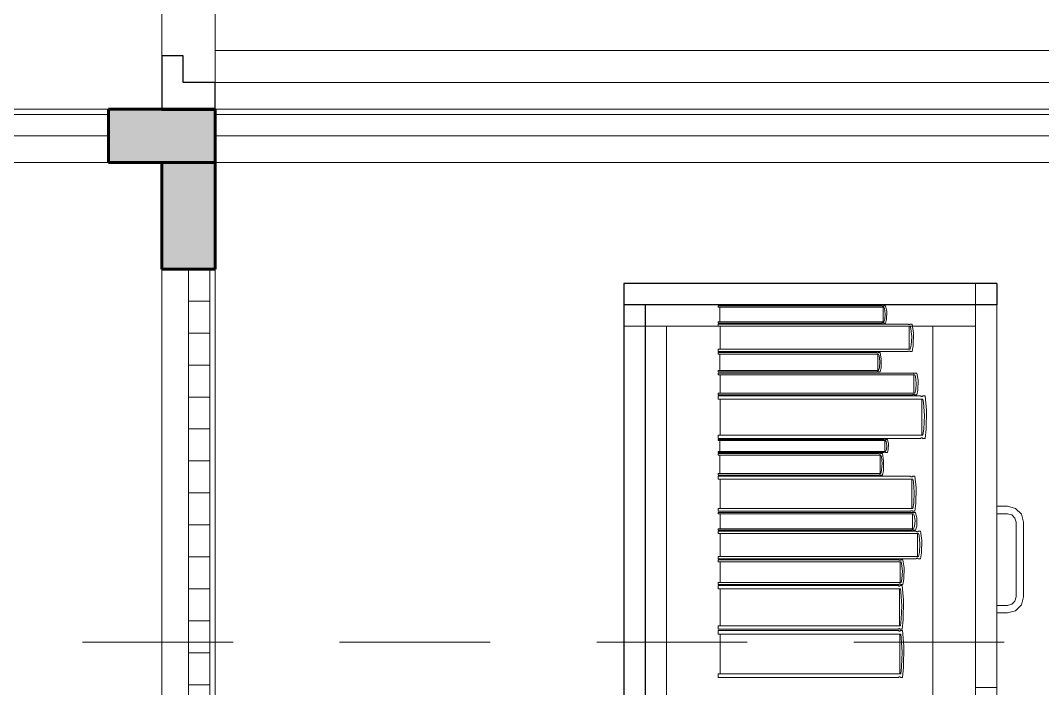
# Model space of a CAD drawing. Header units: inches. Extents: x -38 to 5698, y -33 to 92.
# Drawn here: x 112.387 to 113.346, y 16.857 to 17.483 of the extents above; entities that cross this region are included whole.
import ezdxf

# ---------------------------------------------------------------- set-up
doc = ezdxf.new("R2010")
doc.units = ezdxf.units.IN
doc.header["$MEASUREMENT"] = 0
doc.set_wipeout_variables(frame=1)
doc.linetypes.add('Hidden Line', pattern=[0.195611, 0.141111, -0.0545])
doc.linetypes.add('Wipeout_Contour', pattern=[1, 0, -1])
for name, color, linetype in [('02 _ ARQ _ ALB _ Muros Interiores', 7, 'Continuous'), ('02 _ ARQ _ ZON _ Espacio.3D', 7, 'Continuous'), ('08 _ STR _ EXT _ 09 Vigas', 7, 'Continuous'), ('Acabado - Muros', 7, 'Continuous'), ('Interior - Mobiliario', 7, 'Continuous')]:
    doc.layers.add(name, color=color, linetype=linetype)

msp = doc.modelspace()

# ---------------------------------------------------------------- linework, layer by layer
at = {"layer": '02 _ ARQ _ ALB _ Muros Interiores', "color": 165, "linetype": 'Continuous', "lineweight": 25}
for p, q in [((112.54002, 17.45), (112.52002, 17.45)), ((112.52002, 17.45), (112.52002, 17.4)), ((112.54002, 17.425), (112.54002, 17.45)), ((112.57002, 17.425), (112.54002, 17.425))]:
    msp.add_line(p, q, dxfattribs=at)
at = {"layer": '02 _ ARQ _ ALB _ Muros Interiores', "color": 165, "linetype": 'Continuous', "lineweight": 15}
for p, q in [((112.57002, 17.425), (112.57002, 17.455)), ((112.57002, 17.455), (113.72002, 17.455)), ((113.72002, 17.425), (112.57002, 17.425))]:
    msp.add_line(p, q, dxfattribs=at)
at = {"layer": '02 _ ARQ _ ALB _ Muros Interiores', "color": 7, "linetype": 'Continuous', "lineweight": 15}
msp.add_arc((112.57002, 17.425), 1.15, 0, 90, dxfattribs=at)
at = {"layer": '02 _ ARQ _ ZON _ Espacio.3D', "color": 254, "linetype": 'Continuous', "lineweight": 0, "flags": 128}
for points in [[(100.82011, 17.4), (112.51999, 17.4), (112.52001, 29.69991), (100.81999, 29.7), (100.81999, 27.96534), (102.07, 27.96534), (102.07, 27.79017), (100.81999, 27.79017)], [(104.82008, 17.35), (104.82007, 6.45001), (117.64873, 6.44992), (117.64874, 7.7), (117.79306, 7.7), (117.79305, 6.44999), (122.12319, 6.44999), (122.12319, 7.7), (122.57, 7.7), (122.57, 16.9), (122.57, 17.4), (116.66999, 17.4), (116.66999, 16.89999), (116.06999, 16.89998), (116.07, 16.29989), (115.57, 16.29989), (115.57, 17.4), (112.57002, 17.4), (112.57002, 16.09991), (108.57, 16.09984), (108.56999, 17.35)]]:
    msp.add_lwpolyline(points, close=True, dxfattribs=at)
msp.add_lwpolyline([(143.92002, 29.7), (115.56999, 29.7), (112.56999, 29.7), (112.57002, 17.4), (137.06999, 17.4)], dxfattribs=at)
at = {"layer": '02 _ ARQ _ ZON _ Espacio.3D', "color": 9, "linetype": 'Continuous', "lineweight": 5, "flags": 128}
msp.add_lwpolyline([(109.47, 16.9001), (109.07, 16.9), (109.06989, 16.14989), (112.52002, 16.14989), (112.52002, 17.35), (109.47, 17.35)], close=True, dxfattribs=at)
at = {"layer": 'Acabado - Muros', "color": 7, "linetype": 'Continuous', "lineweight": 60}
msp.add_line((112.57002, 17.35), (112.52002, 17.35), dxfattribs=at)
at = {"layer": 'Interior - Mobiliario', "color": 175, "linetype": 'Continuous', "lineweight": 13}
for p, q in [((112.97314, 17.21651), (112.97314, 15.75651)), ((113.28314, 17.21651), (112.97314, 17.21651)), ((113.19971, 17.20292), (113.1999, 17.21013)), ((113.28314, 15.75651), (113.28314, 17.21651)), ((113.19728, 17.20068), (113.04179, 17.20068)), ((113.04179, 17.20068), (113.04179, 17.19939)), ((113.198, 17.20309), (113.19728, 17.20068)), ((113.1984, 17.20805), (113.198, 17.20309)), ((113.19885, 17.19939), (113.19971, 17.20292)), ((112.99314, 15.77651), (112.99314, 17.19651)), ((113.24314, 17.19651), (112.99314, 17.19651)), ((113.04179, 17.19939), (113.1954, 17.19939)), ((113.21979, 17.19839), (113.04179, 17.19839)), ((113.04179, 17.19839), (113.04179, 17.19634)), ((113.04179, 17.19634), (113.22196, 17.19634)), ((113.04361, 17.19634), (113.04361, 17.17479)), ((113.1954, 17.19939), (113.19553, 17.19948)), ((113.19553, 17.19948), (113.19573, 17.19957)), ((113.19573, 17.19957), (113.19595, 17.19963)), ((113.19595, 17.19963), (113.19618, 17.19966)), ((113.19618, 17.19966), (113.19641, 17.19966)), ((113.19641, 17.19966), (113.19664, 17.19962)), ((113.19664, 17.19962), (113.19685, 17.19955)), ((113.19685, 17.19955), (113.19705, 17.19945)), ((113.19705, 17.19945), (113.19714, 17.19939)), ((113.19714, 17.19939), (113.19885, 17.19939)), ((113.21989, 17.19829), (113.21979, 17.19839)), ((113.22012, 17.19813), (113.21989, 17.19829)), ((113.22037, 17.19803), (113.22012, 17.19813)), ((113.22063, 17.19797), (113.22037, 17.19803)), ((113.2209, 17.19796), (113.22063, 17.19797)), ((113.22116, 17.19801), (113.2209, 17.19796)), ((113.22105, 17.17479), (113.22105, 17.19634)), ((113.22142, 17.19811), (113.22116, 17.19801)), ((113.22165, 17.19825), (113.22142, 17.19811)), ((113.2218, 17.19839), (113.22165, 17.19825)), ((113.22378, 17.19839), (113.2218, 17.19839)), ((113.22196, 17.19634), (113.2225, 17.19439)), ((113.2225, 17.19439), (113.22326, 17.18653)), ((113.225, 17.18983), (113.22378, 17.19839)), ((113.28314, 17.19651), (113.24314, 17.19651)), ((113.24314, 17.19651), (113.24314, 15.77651)), ((113.28314, 15.77651), (113.28314, 17.19651)), ((113.22326, 17.18653), (113.2228, 17.17863)), ((113.22478, 17.17836), (113.225, 17.18983)), ((113.22196, 17.17479), (113.04179, 17.17479)), ((113.04179, 17.17479), (113.04179, 17.17274)), ((113.04179, 17.17274), (113.21979, 17.17274)), ((113.19041, 17.17174), (113.04179, 17.17174)), ((113.04179, 17.17174), (113.04179, 17.17028)), ((113.1905, 17.17167), (113.19041, 17.17174)), ((113.19069, 17.17155), (113.1905, 17.17167)), ((113.1909, 17.17148), (113.19069, 17.17155)), ((113.19112, 17.17144), (113.1909, 17.17148)), ((113.19134, 17.17143), (113.19112, 17.17144)), ((113.19156, 17.17147), (113.19134, 17.17143)), ((113.19177, 17.17153), (113.19156, 17.17147)), ((113.19197, 17.17164), (113.19177, 17.17153)), ((113.1921, 17.17174), (113.19197, 17.17164)), ((113.19375, 17.17174), (113.1921, 17.17174)), ((113.19477, 17.16567), (113.19375, 17.17174)), ((113.21979, 17.17274), (113.21994, 17.17287)), ((113.21994, 17.17287), (113.22017, 17.17302)), ((113.22017, 17.17302), (113.22043, 17.17312)), ((113.22043, 17.17312), (113.22069, 17.17316)), ((113.22069, 17.17316), (113.22096, 17.17316)), ((113.22096, 17.17316), (113.22122, 17.1731)), ((113.22122, 17.1731), (113.22147, 17.17299)), ((113.22147, 17.17299), (113.2217, 17.17284)), ((113.2217, 17.17284), (113.2218, 17.17274)), ((113.2218, 17.17274), (113.22378, 17.17274)), ((113.2228, 17.17863), (113.22196, 17.17479)), ((113.22378, 17.17274), (113.22478, 17.17836)), ((113.04179, 17.17028), (113.19223, 17.17028)), ((113.04331, 17.17028), (113.04331, 17.155)), ((113.19147, 17.155), (113.19147, 17.17028)), ((113.19223, 17.17028), (113.19268, 17.1689)), ((113.19268, 17.1689), (113.19331, 17.16332)), ((113.19331, 17.16332), (113.19293, 17.15772)), ((113.19458, 17.15753), (113.19477, 17.16567)), ((113.19223, 17.155), (113.04179, 17.155)), ((113.04179, 17.155), (113.04179, 17.15354)), ((113.04179, 17.15354), (113.19041, 17.15354)), ((113.22395, 17.15254), (113.04179, 17.15254)), ((113.04179, 17.15254), (113.04179, 17.15091)), ((113.19041, 17.15354), (113.19054, 17.15364)), ((113.19054, 17.15364), (113.19073, 17.15374)), ((113.19073, 17.15374), (113.19094, 17.15381)), ((113.19094, 17.15381), (113.19117, 17.15385)), ((113.19117, 17.15385), (113.19139, 17.15384)), ((113.19139, 17.15384), (113.19161, 17.1538)), ((113.19161, 17.1538), (113.19182, 17.15372)), ((113.19182, 17.15372), (113.19201, 17.15361)), ((113.19201, 17.15361), (113.1921, 17.15354)), ((113.1921, 17.15354), (113.19375, 17.15354)), ((113.19293, 17.15772), (113.19223, 17.155)), ((113.19375, 17.15354), (113.19458, 17.15753)), ((113.22405, 17.15246), (113.22395, 17.15254)), ((113.22429, 17.15234), (113.22405, 17.15246)), ((113.22454, 17.15225), (113.22429, 17.15234)), ((113.22481, 17.15221), (113.22454, 17.15225)), ((113.22509, 17.1522), (113.22481, 17.15221)), ((113.22536, 17.15224), (113.22509, 17.1522)), ((113.22562, 17.15232), (113.22536, 17.15224)), ((113.22586, 17.15243), (113.22562, 17.15232)), ((113.22601, 17.15254), (113.22586, 17.15243)), ((113.22803, 17.15254), (113.22601, 17.15254)), ((113.22929, 17.14572), (113.22803, 17.15254)), ((113.04179, 17.15091), (113.22617, 17.15091)), ((113.04366, 17.15091), (113.04366, 17.13373)), ((113.22524, 17.13373), (113.22524, 17.15091)), ((113.22617, 17.15091), (113.22672, 17.14936)), ((113.22672, 17.14936), (113.2275, 17.14309)), ((113.2275, 17.14309), (113.22703, 17.13679)), ((113.22905, 17.13658), (113.22929, 17.14572)), ((113.22617, 17.13373), (113.04179, 17.13373)), ((113.04179, 17.13373), (113.04179, 17.13209)), ((113.22703, 17.13679), (113.22617, 17.13373)), ((113.22803, 17.13209), (113.22905, 17.13658)), ((113.04179, 17.13209), (113.22395, 17.13209)), ((113.23155, 17.13109), (113.04179, 17.13109)), ((113.04179, 17.13109), (113.04179, 17.12789)), ((113.04179, 17.12789), (113.23386, 17.12789)), ((113.04373, 17.12789), (113.04373, 17.09424)), ((113.22395, 17.13209), (113.2241, 17.1322)), ((113.2241, 17.1322), (113.22434, 17.13232)), ((113.22434, 17.13232), (113.2246, 17.1324)), ((113.2246, 17.1324), (113.22487, 17.13243)), ((113.22487, 17.13243), (113.22515, 17.13243)), ((113.22515, 17.13243), (113.22542, 17.13238)), ((113.22542, 17.13238), (113.22567, 17.1323)), ((113.22567, 17.1323), (113.22591, 17.13217)), ((113.22591, 17.13217), (113.22601, 17.13209)), ((113.22601, 17.13209), (113.22803, 17.13209)), ((113.23165, 17.13094), (113.23155, 17.13109)), ((113.2319, 17.13069), (113.23165, 17.13094)), ((113.23217, 17.13052), (113.2319, 17.13069)), ((113.23245, 17.13043), (113.23217, 17.13052)), ((113.23273, 17.13042), (113.23245, 17.13043)), ((113.23301, 17.1305), (113.23273, 17.13042)), ((113.23289, 17.09424), (113.23289, 17.12789)), ((113.23329, 17.13065), (113.23301, 17.1305)), ((113.23354, 17.13088), (113.23329, 17.13065)), ((113.2337, 17.13109), (113.23354, 17.13088)), ((113.2358, 17.13109), (113.2337, 17.13109)), ((113.23386, 17.12789), (113.23444, 17.12485)), ((113.23444, 17.12485), (113.23525, 17.11257)), ((113.23711, 17.11774), (113.2358, 17.13109)), ((113.23687, 17.09982), (113.23711, 17.11774)), ((113.23525, 17.11257), (113.23476, 17.10024)), ((113.23476, 17.10024), (113.23386, 17.09424)), ((113.2358, 17.09104), (113.23687, 17.09982)), ((113.23386, 17.09424), (113.04179, 17.09424)), ((113.04179, 17.09424), (113.04179, 17.09104)), ((113.04179, 17.09104), (113.23155, 17.09104)), ((113.19694, 17.09004), (113.04179, 17.09004)), ((113.04179, 17.09004), (113.04179, 17.08908)), ((113.04179, 17.08908), (113.19883, 17.08908)), ((113.04338, 17.08908), (113.04338, 17.07896)), ((113.19703, 17.08999), (113.19694, 17.09004)), ((113.19723, 17.08992), (113.19703, 17.08999)), ((113.19745, 17.08987), (113.19723, 17.08992)), ((113.19767, 17.08984), (113.19745, 17.08987)), ((113.19791, 17.08984), (113.19767, 17.08984)), ((113.19814, 17.08986), (113.19791, 17.08984)), ((113.19804, 17.07896), (113.19804, 17.08908)), ((113.19836, 17.08991), (113.19814, 17.08986)), ((113.19857, 17.08997), (113.19836, 17.08991)), ((113.1987, 17.09004), (113.19857, 17.08997)), ((113.20042, 17.09004), (113.1987, 17.09004)), ((113.19883, 17.08908), (113.1993, 17.08816)), ((113.1993, 17.08816), (113.19997, 17.08447)), ((113.20149, 17.08602), (113.20042, 17.09004)), ((113.20129, 17.08064), (113.20149, 17.08602)), ((113.23155, 17.09104), (113.23171, 17.09125)), ((113.23171, 17.09125), (113.23196, 17.09148)), ((113.23196, 17.09148), (113.23223, 17.09164)), ((113.23223, 17.09164), (113.23251, 17.09171)), ((113.23251, 17.09171), (113.2328, 17.0917)), ((113.2328, 17.0917), (113.23308, 17.09161)), ((113.23308, 17.09161), (113.23334, 17.09144)), ((113.23334, 17.09144), (113.23359, 17.09119)), ((113.23359, 17.09119), (113.2337, 17.09104)), ((113.2337, 17.09104), (113.2358, 17.09104)), ((113.19883, 17.07896), (113.04179, 17.07896)), ((113.04179, 17.07896), (113.04179, 17.078)), ((113.04179, 17.078), (113.19694, 17.078)), ((113.19253, 17.077), (113.04179, 17.077)), ((113.04179, 17.077), (113.04179, 17.07537)), ((113.04179, 17.07537), (113.19437, 17.07537)), ((113.04334, 17.07537), (113.04334, 17.05825)), ((113.19261, 17.07692), (113.19253, 17.077)), ((113.19281, 17.0768), (113.19261, 17.07692)), ((113.19302, 17.07671), (113.19281, 17.0768)), ((113.19324, 17.07667), (113.19302, 17.07671)), ((113.19347, 17.07666), (113.19324, 17.07667)), ((113.19369, 17.0767), (113.19347, 17.07666)), ((113.1936, 17.05825), (113.1936, 17.07537)), ((113.19391, 17.07678), (113.19369, 17.0767)), ((113.19411, 17.07689), (113.19391, 17.07678)), ((113.19423, 17.077), (113.19411, 17.07689)), ((113.19591, 17.077), (113.19423, 17.077)), ((113.19437, 17.07537), (113.19482, 17.07383)), ((113.19694, 17.0702), (113.19591, 17.077)), ((113.19694, 17.078), (113.19707, 17.07807)), ((113.19707, 17.07807), (113.19727, 17.07813)), ((113.19727, 17.07813), (113.1975, 17.07818)), ((113.1975, 17.07818), (113.19773, 17.0782)), ((113.19773, 17.0782), (113.19796, 17.0782)), ((113.19796, 17.0782), (113.19819, 17.07817)), ((113.19819, 17.07817), (113.19841, 17.07812)), ((113.19841, 17.07812), (113.19861, 17.07805)), ((113.19861, 17.07805), (113.1987, 17.078)), ((113.1987, 17.078), (113.20042, 17.078)), ((113.19956, 17.08077), (113.19883, 17.07896)), ((113.19997, 17.08447), (113.19956, 17.08077)), ((113.20042, 17.078), (113.20129, 17.08064)), ((113.19482, 17.07383), (113.19547, 17.06758)), ((113.19547, 17.06758), (113.19508, 17.0613)), ((113.19675, 17.06109), (113.19694, 17.0702)), ((113.19437, 17.05825), (113.04179, 17.05825)), ((113.04179, 17.05825), (113.04179, 17.05662)), ((113.04179, 17.05662), (113.19253, 17.05662)), ((113.19253, 17.05662), (113.19265, 17.05673)), ((113.19265, 17.05673), (113.19285, 17.05685)), ((113.19285, 17.05685), (113.19307, 17.05693)), ((113.19307, 17.05693), (113.19329, 17.05696)), ((113.19329, 17.05696), (113.19352, 17.05696)), ((113.19352, 17.05696), (113.19374, 17.05691)), ((113.19374, 17.05691), (113.19395, 17.05683)), ((113.19395, 17.05683), (113.19415, 17.0567)), ((113.19415, 17.0567), (113.19423, 17.05662)), ((113.19423, 17.05662), (113.19591, 17.05662)), ((113.19508, 17.0613), (113.19437, 17.05825)), ((113.19591, 17.05662), (113.19675, 17.06109)), ((113.22209, 17.05562), (113.04179, 17.05562)), ((113.04179, 17.05562), (113.04179, 17.053)), ((113.04179, 17.053), (113.22429, 17.053)), ((113.04364, 17.053), (113.04364, 17.02545)), ((113.22219, 17.05549), (113.22209, 17.05562)), ((113.22242, 17.0553), (113.22219, 17.05549)), ((113.22268, 17.05516), (113.22242, 17.0553)), ((113.22294, 17.05508), (113.22268, 17.05516)), ((113.22322, 17.05507), (113.22294, 17.05508)), ((113.22348, 17.05513), (113.22322, 17.05507)), ((113.22337, 17.02545), (113.22337, 17.053)), ((113.22374, 17.05526), (113.22348, 17.05513)), ((113.22398, 17.05545), (113.22374, 17.05526)), ((113.22413, 17.05562), (113.22398, 17.05545)), ((113.22614, 17.05562), (113.22413, 17.05562)), ((113.22429, 17.053), (113.22484, 17.05051)), ((113.22484, 17.05051), (113.22561, 17.04045)), ((113.22737, 17.04468), (113.22614, 17.05562)), ((113.22561, 17.04045), (113.22514, 17.03036)), ((113.22714, 17.03002), (113.22737, 17.04468)), ((113.22514, 17.03036), (113.22429, 17.02545)), ((113.22614, 17.02282), (113.22714, 17.03002)), ((113.31314, 17.02751), (113.30314, 17.02751)), ((113.30314, 17.02751), (113.30314, 17.02051)), ((113.32064, 17.0255), (113.31314, 17.02751)), ((113.22429, 17.02545), (113.04179, 17.02545)), ((113.04179, 17.02545), (113.04179, 17.02282)), ((113.04179, 17.02282), (113.22209, 17.02282)), ((113.22289, 17.02182), (113.04179, 17.02182)), ((113.04179, 17.02182), (113.04179, 17.02048)), ((113.04179, 17.02048), (113.2251, 17.02048)), ((113.04365, 17.02048), (113.04365, 17.0064)), ((113.22209, 17.02282), (113.22224, 17.023)), ((113.22224, 17.023), (113.22248, 17.02319)), ((113.22248, 17.02319), (113.22274, 17.02331)), ((113.22274, 17.02331), (113.223, 17.02337)), ((113.22299, 17.02176), (113.22289, 17.02182)), ((113.22322, 17.02166), (113.22299, 17.02176)), ((113.223, 17.02337), (113.22328, 17.02336)), ((113.22348, 17.02159), (113.22322, 17.02166)), ((113.22328, 17.02336), (113.22354, 17.02329)), ((113.22375, 17.02155), (113.22348, 17.02159)), ((113.22354, 17.02329), (113.2238, 17.02315)), ((113.22402, 17.02154), (113.22375, 17.02155)), ((113.2238, 17.02315), (113.22403, 17.02295)), ((113.22429, 17.02157), (113.22402, 17.02154)), ((113.22403, 17.02295), (113.22413, 17.02282)), ((113.22413, 17.02282), (113.22614, 17.02282)), ((113.22417, 17.0064), (113.22417, 17.02048)), ((113.22455, 17.02164), (113.22429, 17.02157)), ((113.22479, 17.02173), (113.22455, 17.02164)), ((113.22494, 17.02182), (113.22479, 17.02173)), ((113.22695, 17.02182), (113.22494, 17.02182)), ((113.2251, 17.02048), (113.22565, 17.01921)), ((113.22565, 17.01921), (113.22642, 17.01407)), ((113.22819, 17.01623), (113.22695, 17.02182)), ((113.30314, 17.02051), (113.31314, 17.02051)), ((113.31314, 17.02051), (113.31714, 17.01943)), ((113.31714, 17.01943), (113.32007, 17.01651)), ((113.32613, 17.02001), (113.32064, 17.0255)), ((113.32814, 17.01251), (113.32613, 17.02001)), ((113.22595, 17.00891), (113.2251, 17.0064)), ((113.22642, 17.01407), (113.22595, 17.00891)), ((113.22695, 17.00506), (113.22796, 17.00874)), ((113.22796, 17.00874), (113.22819, 17.01623)), ((113.32007, 17.01651), (113.32114, 17.01251)), ((113.32114, 17.01251), (113.32114, 16.94251)), ((113.32814, 16.94251), (113.32814, 17.01251)), ((113.2251, 17.0064), (113.04179, 17.0064)), ((113.04179, 17.0064), (113.04179, 17.00506)), ((113.04179, 17.00506), (113.22289, 17.00506)), ((113.22733, 17.00406), (113.04179, 17.00406)), ((113.04179, 17.00406), (113.04179, 17.002)), ((113.04179, 17.002), (113.2296, 17.002)), ((113.04369, 17.002), (113.04369, 16.98038)), ((113.22289, 17.00506), (113.22304, 17.00515)), ((113.22304, 17.00515), (113.22328, 17.00524)), ((113.22328, 17.00524), (113.22354, 17.00531)), ((113.22354, 17.00531), (113.22381, 17.00534)), ((113.22381, 17.00534), (113.22408, 17.00533)), ((113.22408, 17.00533), (113.22435, 17.0053)), ((113.22435, 17.0053), (113.2246, 17.00523)), ((113.2246, 17.00523), (113.22484, 17.00512)), ((113.22484, 17.00512), (113.22494, 17.00506)), ((113.22494, 17.00506), (113.22695, 17.00506)), ((113.22744, 17.00396), (113.22733, 17.00406)), ((113.22767, 17.0038), (113.22744, 17.00396)), ((113.22794, 17.00369), (113.22767, 17.0038)), ((113.22821, 17.00363), (113.22794, 17.00369)), ((113.22849, 17.00363), (113.22821, 17.00363)), ((113.22877, 17.00368), (113.22849, 17.00363)), ((113.22865, 16.98038), (113.22865, 17.002)), ((113.22903, 17.00377), (113.22877, 17.00368)), ((113.22928, 17.00392), (113.22903, 17.00377)), ((113.22943, 17.00406), (113.22928, 17.00392)), ((113.23149, 17.00406), (113.22943, 17.00406)), ((113.2296, 17.002), (113.23016, 17.00005)), ((113.23016, 17.00005), (113.23095, 16.99215)), ((113.23277, 16.99547), (113.23149, 17.00406)), ((113.23095, 16.99215), (113.23047, 16.98423)), ((113.23253, 16.98396), (113.23277, 16.99547)), ((113.2296, 16.98038), (113.04179, 16.98038)), ((113.04179, 16.98038), (113.04179, 16.97832)), ((113.23047, 16.98423), (113.2296, 16.98038)), ((113.23149, 16.97832), (113.23253, 16.98396)), ((113.04179, 16.97832), (113.22733, 16.97832)), ((113.2112, 16.97732), (113.04179, 16.97732)), ((113.04179, 16.97732), (113.04179, 16.97547)), ((113.04179, 16.97547), (113.21327, 16.97547)), ((113.04353, 16.97547), (113.04353, 16.95607)), ((113.2113, 16.97723), (113.2112, 16.97732)), ((113.21151, 16.97709), (113.2113, 16.97723)), ((113.21175, 16.97699), (113.21151, 16.97709)), ((113.212, 16.97694), (113.21175, 16.97699)), ((113.21226, 16.97693), (113.212, 16.97694)), ((113.21251, 16.97697), (113.21226, 16.97693)), ((113.2124, 16.95607), (113.2124, 16.97547)), ((113.21275, 16.97706), (113.21251, 16.97697)), ((113.21298, 16.97719), (113.21275, 16.97706)), ((113.21312, 16.97732), (113.21298, 16.97719)), ((113.215, 16.97732), (113.21312, 16.97732)), ((113.21327, 16.97547), (113.21378, 16.97372)), ((113.21378, 16.97372), (113.21451, 16.96664)), ((113.21616, 16.96962), (113.215, 16.97732)), ((113.22733, 16.97832), (113.22749, 16.97845)), ((113.22749, 16.97845), (113.22773, 16.9786)), ((113.22773, 16.9786), (113.228, 16.9787)), ((113.228, 16.9787), (113.22827, 16.97875)), ((113.22827, 16.97875), (113.22855, 16.97874)), ((113.22855, 16.97874), (113.22883, 16.97868)), ((113.22883, 16.97868), (113.22909, 16.97857)), ((113.22909, 16.97857), (113.22933, 16.97842)), ((113.22933, 16.97842), (113.22943, 16.97832)), ((113.22943, 16.97832), (113.23149, 16.97832)), ((113.21451, 16.96664), (113.21406, 16.95953)), ((113.21595, 16.95929), (113.21616, 16.96962)), ((113.21327, 16.95607), (113.04179, 16.95607)), ((113.04179, 16.95607), (113.04179, 16.95422)), ((113.04179, 16.95422), (113.2112, 16.95422)), ((113.21062, 16.95322), (113.04179, 16.95322)), ((113.04179, 16.95322), (113.04179, 16.94993)), ((113.21072, 16.95306), (113.21062, 16.95322)), ((113.21094, 16.95281), (113.21072, 16.95306)), ((113.21118, 16.95264), (113.21094, 16.95281)), ((113.21142, 16.95255), (113.21118, 16.95264)), ((113.2112, 16.95422), (113.21134, 16.95435)), ((113.21134, 16.95435), (113.21157, 16.95448)), ((113.21168, 16.95254), (113.21142, 16.95255)), ((113.21157, 16.95448), (113.21181, 16.95457)), ((113.21193, 16.95261), (113.21168, 16.95254)), ((113.21181, 16.95457), (113.21206, 16.95461)), ((113.21217, 16.95277), (113.21193, 16.95261)), ((113.21206, 16.95461), (113.21231, 16.9546)), ((113.21239, 16.953), (113.21217, 16.95277)), ((113.21231, 16.9546), (113.21256, 16.95455)), ((113.21254, 16.95322), (113.21239, 16.953)), ((113.21441, 16.95322), (113.21254, 16.95322)), ((113.21256, 16.95455), (113.2128, 16.95445)), ((113.2128, 16.95445), (113.21302, 16.95431)), ((113.21302, 16.95431), (113.21312, 16.95422)), ((113.21312, 16.95422), (113.215, 16.95422)), ((113.21406, 16.95953), (113.21327, 16.95607)), ((113.21557, 16.9395), (113.21441, 16.95322)), ((113.215, 16.95422), (113.21595, 16.95929)), ((113.04179, 16.94993), (113.21269, 16.94993)), ((113.04352, 16.94993), (113.04352, 16.91536)), ((113.21182, 16.91536), (113.21182, 16.94993)), ((113.21269, 16.94993), (113.2132, 16.94681)), ((113.2132, 16.94681), (113.21392, 16.93419)), ((113.32114, 16.94251), (113.32007, 16.93851)), ((113.32613, 16.93501), (113.32814, 16.94251)), ((113.21392, 16.93419), (113.21348, 16.92152)), ((113.21536, 16.92109), (113.21557, 16.9395)), ((113.30314, 16.93451), (113.30314, 16.92751)), ((113.31314, 16.93451), (113.30314, 16.93451)), ((113.31714, 16.93558), (113.31314, 16.93451)), ((113.32007, 16.93851), (113.31714, 16.93558)), ((113.32064, 16.92952), (113.32613, 16.93501)), ((113.30314, 16.92751), (113.31314, 16.92751)), ((113.31314, 16.92751), (113.32064, 16.92952)), ((113.21269, 16.91536), (113.04179, 16.91536)), ((113.04179, 16.91536), (113.04179, 16.91207)), ((113.21062, 16.91207), (113.21077, 16.91229)), ((113.21077, 16.91229), (113.21099, 16.91252)), ((113.21099, 16.91252), (113.21123, 16.91268)), ((113.21123, 16.91268), (113.21148, 16.91275)), ((113.21148, 16.91275), (113.21174, 16.91274)), ((113.21174, 16.91274), (113.21198, 16.91265)), ((113.21198, 16.91265), (113.21222, 16.91248)), ((113.21222, 16.91248), (113.21244, 16.91223)), ((113.21244, 16.91223), (113.21254, 16.91207)), ((113.21348, 16.92152), (113.21269, 16.91536)), ((113.21441, 16.91207), (113.21536, 16.92109)), ((113.04179, 16.91207), (113.21062, 16.91207)), ((113.21096, 16.91107), (113.04179, 16.91107)), ((113.04179, 16.91107), (113.04179, 16.90753)), ((113.04179, 16.90753), (113.21303, 16.90753)), ((113.04352, 16.90753), (113.04352, 16.87042)), ((113.21106, 16.91089), (113.21096, 16.91107)), ((113.21128, 16.91063), (113.21106, 16.91089)), ((113.21152, 16.91044), (113.21128, 16.91063)), ((113.21177, 16.91034), (113.21152, 16.91044)), ((113.21202, 16.91033), (113.21177, 16.91034)), ((113.21227, 16.91041), (113.21202, 16.91033)), ((113.21217, 16.87042), (113.21217, 16.90753)), ((113.21251, 16.91058), (113.21227, 16.91041)), ((113.21274, 16.91083), (113.21251, 16.91058)), ((113.21254, 16.91207), (113.21441, 16.91207)), ((113.21288, 16.91107), (113.21274, 16.91083)), ((113.21476, 16.91107), (113.21288, 16.91107)), ((113.21303, 16.90753), (113.21354, 16.90418)), ((113.21354, 16.90418), (113.21427, 16.89063)), ((113.21592, 16.89633), (113.21476, 16.91107)), ((113.21571, 16.87657), (113.21592, 16.89633)), ((113.21427, 16.89063), (113.21382, 16.87703)), ((113.21382, 16.87703), (113.21303, 16.87042)), ((113.21476, 16.86688), (113.21571, 16.87657)), ((113.21303, 16.87042), (113.04179, 16.87042)), ((113.04179, 16.87042), (113.04179, 16.86688)), ((113.04179, 16.86688), (113.21096, 16.86688)), ((113.21096, 16.86688), (113.21111, 16.86712)), ((113.21111, 16.86712), (113.21133, 16.86737)), ((113.21133, 16.86737), (113.21157, 16.86754)), ((113.21157, 16.86754), (113.21182, 16.86762)), ((113.21182, 16.86762), (113.21208, 16.86761)), ((113.21208, 16.86761), (113.21233, 16.86751)), ((113.21233, 16.86751), (113.21256, 16.86732)), ((113.21256, 16.86732), (113.21278, 16.86705)), ((113.21278, 16.86705), (113.21288, 16.86688)), ((113.21288, 16.86688), (113.21476, 16.86688)), ((113.30314, 16.85751), (113.28314, 16.85751))]:
    msp.add_line(p, q, dxfattribs=at)

# ---------------------------------------------------------------- next in the draw order: wipeouts: each hides what was drawn before it
at = {"color": 254, "linetype": 'Wipeout_Contour', "lineweight": 0, "ltscale": 4937.685961}
msp.add_wipeout([(110.32002, 17.367), (110.32002, 17.35), (112.47002, 17.35), (112.47002, 17.4), (110.33652, 17.4), (110.33652, 17.367)], dxfattribs=at).dxf.layer = 'Acabado - Muros'
at = {"color": 254, "linetype": 'Wipeout_Contour', "lineweight": 0, "ltscale": 3297.09614}
msp.add_wipeout([(112.57002, 17.25), (112.52002, 17.25), (112.52002, 16.19984), (112.57002, 16.19984)], dxfattribs=at).dxf.layer = 'Acabado - Muros'
at = {"color": 254, "linetype": 'Wipeout_Contour', "lineweight": 0, "ltscale": 3298.749686}
msp.add_wipeout([(112.97314, 15.75651), (112.97314, 17.21651), (112.95314, 17.21651), (112.95314, 15.75651)], dxfattribs=at).dxf.layer = 'Interior - Mobiliario'

# ---------------------------------------------------------------- next in the draw order: linework, layer by layer
at = {"layer": 'Acabado - Muros', "color": 7, "linetype": 'Continuous', "lineweight": 60}
for p, q in [((112.52002, 17.35), (112.52002, 17.25)), ((112.57002, 17.35), (112.57002, 17.25))]:
    msp.add_line(p, q, dxfattribs=at)
at = {"layer": 'Acabado - Muros', "color": 251, "linetype": 'Continuous', "lineweight": 13, "flags": 128}
for points in [[(110.33652, 17.4), (112.47002, 17.4)], [(109.57, 17.35), (110.32002, 17.35), (112.47002, 17.35)], [(112.52002, 16.19984), (112.52002, 17.25)], [(112.57002, 16.19984), (112.57002, 17.25)]]:
    msp.add_lwpolyline(points, dxfattribs=at)
at = {"layer": 'Interior - Mobiliario', "color": 175, "linetype": 'Continuous', "lineweight": 30}
for p, q in [((112.97314, 17.21651), (112.95314, 17.21651)), ((112.95314, 17.21651), (112.95314, 15.75651)), ((112.97314, 17.21651), (112.97314, 15.75651))]:
    msp.add_line(p, q, dxfattribs=at)
at = {"layer": 'Interior - Mobiliario', "color": 175, "linetype": 'Continuous', "lineweight": 13}
for p, q in [((112.95314, 17.21651), (112.95314, 15.75651)), ((112.97314, 17.21651), (112.95314, 17.21651)), ((112.97314, 15.75651), (112.97314, 17.21651)), ((112.95314, 17.19651), (112.95314, 15.77651)), ((112.99314, 17.19651), (112.95314, 17.19651))]:
    msp.add_line(p, q, dxfattribs=at)

# ---------------------------------------------------------------- next in the draw order: wipeouts: each hides what was drawn before it
at = {"color": 254, "linetype": 'Wipeout_Contour', "lineweight": 0, "ltscale": 3292.584093}
msp.add_wipeout([(112.47002, 17.395), (110.33652, 17.395), (110.33652, 17.375), (112.47002, 17.375)], dxfattribs=at).dxf.layer = 'Acabado - Muros'
at = {"color": 254, "linetype": 'Wipeout_Contour', "lineweight": 0, "ltscale": 3297.136129}
msp.add_wipeout([(112.56502, 17.25), (112.54502, 17.25), (112.54502, 16.19984), (112.56502, 16.19984)], dxfattribs=at).dxf.layer = 'Acabado - Muros'

# ---------------------------------------------------------------- next in the draw order: hatches: boundary and pattern name
at = {"layer": 'Acabado - Muros', "linetype": 'Continuous', "lineweight": 0}
msp.add_hatch(color=254, dxfattribs=at).paths.add_polyline_path([(112.57002, 17.25), (112.57002, 17.35), (112.52002, 17.35), (112.52002, 17.25)])
h = msp.add_hatch(dxfattribs=at)
h.set_pattern_fill('CONTRACHAPADO_0002', color=254, style=0, pattern_type=2)
h.set_pattern_definition([(0, (92.500015, 3e-09), (0, 0.03), [])])
h.paths.add_polyline_path([(112.56502, 17.25), (112.54502, 17.25), (112.54502, 16.19984), (112.56502, 16.19984)])

# ---------------------------------------------------------------- next in the draw order: linework, layer by layer
at = {"layer": '08 _ STR _ EXT _ 09 Vigas', "color": 251, "linetype": 'Hidden Line', "lineweight": 13}
msp.add_line((109.07, 16.9), (115.57, 16.9), dxfattribs=at)
at = {"layer": 'Acabado - Muros', "color": 7, "linetype": 'Continuous', "lineweight": 60}
for p, q in [((112.47002, 17.4), (112.47002, 17.35)), ((112.57002, 17.25), (112.52002, 17.25))]:
    msp.add_line(p, q, dxfattribs=at)
at = {"layer": 'Acabado - Muros', "color": 7, "linetype": 'Continuous', "lineweight": 13, "flags": 128}
for points in [[(112.47002, 17.395), (112.47002, 17.375), (110.33652, 17.375), (110.33652, 17.395)], [(112.56502, 17.25), (112.54502, 17.25), (112.54502, 16.19984), (112.56502, 16.19984)]]:
    msp.add_lwpolyline(points, close=True, dxfattribs=at)

# ---------------------------------------------------------------- next in the draw order: wipeouts: each hides what was drawn before it
at = {"color": 254, "linetype": 'Wipeout_Contour', "lineweight": 0, "ltscale": 3299.468779}
msp.add_wipeout([(113.30314, 17.21651), (113.30314, 17.23651), (112.95314, 17.23651), (112.95314, 17.21651)], dxfattribs=at).dxf.layer = 'Interior - Mobiliario'

# ---------------------------------------------------------------- next in the draw order: linework, layer by layer
at = {"layer": 'Interior - Mobiliario', "color": 175, "linetype": 'Continuous', "lineweight": 30}
for p, q in [((113.30314, 17.23651), (112.95314, 17.23651)), ((112.95314, 17.23651), (112.95314, 17.21651)), ((113.30314, 17.23651), (113.30314, 17.21651)), ((113.30314, 17.21651), (112.95314, 17.21651))]:
    msp.add_line(p, q, dxfattribs=at)
at = {"layer": 'Interior - Mobiliario', "color": 175, "linetype": 'Continuous', "lineweight": 13}
for p, q in [((112.95314, 17.23651), (112.95314, 17.21651)), ((113.30314, 17.23651), (112.95314, 17.23651)), ((112.95314, 17.23651), (112.95314, 17.19651)), ((113.28314, 17.23651), (112.95314, 17.23651)), ((112.95314, 15.73651), (112.95314, 17.23651)), ((112.95314, 17.23651), (113.30314, 17.23651)), ((113.28314, 17.19651), (113.28314, 17.23651)), ((113.30314, 17.21651), (113.30314, 17.23651)), ((113.30314, 17.23651), (113.30314, 15.73651)), ((112.95314, 17.21651), (113.30314, 17.21651)), ((112.95314, 17.21651), (112.95314, 15.75651)), ((113.30314, 17.21651), (112.95314, 17.21651)), ((112.97314, 17.21651), (112.97314, 15.75651)), ((113.30314, 17.21651), (112.97314, 17.21651)), ((112.97314, 17.21651), (112.97314, 15.75651)), ((113.28314, 17.21651), (112.97314, 17.21651)), ((112.97314, 17.21651), (112.97314, 15.75651)), ((113.28314, 17.21651), (112.97314, 17.21651)), ((113.1954, 17.21551), (113.04179, 17.21551)), ((113.04179, 17.21551), (113.04179, 17.21422)), ((113.04179, 17.21422), (113.19728, 17.21422)), ((113.04337, 17.21422), (113.04337, 17.20068)), ((113.19549, 17.21544), (113.1954, 17.21551)), ((113.19569, 17.21535), (113.19549, 17.21544)), ((113.1959, 17.21528), (113.19569, 17.21535)), ((113.19613, 17.21524), (113.1959, 17.21528)), ((113.19636, 17.21524), (113.19613, 17.21524)), ((113.19659, 17.21527), (113.19636, 17.21524)), ((113.19649, 17.20068), (113.19649, 17.21422)), ((113.19681, 17.21533), (113.19659, 17.21527)), ((113.19701, 17.21542), (113.19681, 17.21533)), ((113.19714, 17.21551), (113.19701, 17.21542)), ((113.19885, 17.21551), (113.19714, 17.21551)), ((113.19728, 17.21422), (113.19774, 17.21299)), ((113.19774, 17.21299), (113.1984, 17.20805)), ((113.1999, 17.21013), (113.19885, 17.21551)), ((113.28314, 15.75651), (113.28314, 17.21651)), ((113.28314, 15.75651), (113.28314, 17.21651)), ((113.28314, 17.21651), (113.28314, 16.85751)), ((113.30314, 17.21651), (113.28314, 17.21651)), ((113.30314, 15.75651), (113.30314, 17.21651)), ((113.30314, 15.75651), (113.30314, 17.21651)), ((113.30314, 17.21651), (113.30314, 16.85751))]:
    msp.add_line(p, q, dxfattribs=at)

# ---------------------------------------------------------------- next in the draw order: wipeouts: each hides what was drawn before it
at = {"color": 254, "linetype": 'Wipeout_Contour', "lineweight": 0, "ltscale": 4953.447183}
msp.add_wipeout([(114.70352, 17.4), (112.57002, 17.4), (112.57002, 17.35), (114.72002, 17.35), (114.72002, 17.367), (114.70352, 17.367)], dxfattribs=at).dxf.layer = 'Acabado - Muros'

# ---------------------------------------------------------------- next in the draw order: linework, layer by layer
at = {"layer": '02 _ ARQ _ ALB _ Muros Interiores', "color": 165, "linetype": 'Continuous', "lineweight": 25}
for p, q in [((112.57002, 17.4), (112.57002, 17.425)), ((112.52002, 17.4), (112.57002, 17.4))]:
    msp.add_line(p, q, dxfattribs=at)
at = {"layer": '02 _ ARQ _ ALB _ Muros Interiores', "color": 7, "linetype": 'Continuous', "lineweight": 80}
msp.add_line((112.52002, 17.4), (112.57002, 17.4), dxfattribs=at)
msp.add_line((112.52002, 17.4), (112.57002, 17.4), dxfattribs=at)
msp.add_line((112.52002, 17.4), (112.57002, 17.4), dxfattribs=at)
at = {"layer": '08 _ STR _ EXT _ 09 Vigas', "color": 251, "linetype": 'Hidden Line', "lineweight": 13}
msp.add_line((102.06999, 17.4), (122.57, 17.4), dxfattribs=at)
at = {"layer": 'Acabado - Muros', "color": 7, "linetype": 'Continuous', "lineweight": 60}
for p, q in [((112.57002, 17.4), (112.47002, 17.4)), ((112.57002, 17.35), (112.47002, 17.35))]:
    msp.add_line(p, q, dxfattribs=at)
at = {"layer": 'Acabado - Muros', "color": 251, "linetype": 'Continuous', "lineweight": 13, "flags": 128}
for points in [[(112.57002, 17.4), (114.70352, 17.4)], [(112.57002, 17.35), (114.72002, 17.35), (115.47, 17.35)]]:
    msp.add_lwpolyline(points, dxfattribs=at)

# ---------------------------------------------------------------- next in the draw order: wipeouts: each hides what was drawn before it
at = {"color": 254, "linetype": 'Wipeout_Contour', "lineweight": 0, "ltscale": 3301.516104}
msp.add_wipeout([(114.70352, 17.395), (112.57002, 17.395), (112.57002, 17.375), (114.70352, 17.375)], dxfattribs=at).dxf.layer = 'Acabado - Muros'

# ---------------------------------------------------------------- next in the draw order: hatches: boundary and pattern name
at = {"layer": 'Acabado - Muros', "linetype": 'Continuous', "lineweight": 0}
msp.add_hatch(color=254, dxfattribs=at).paths.add_polyline_path([(112.57002, 17.35), (112.57002, 17.4), (112.47002, 17.4), (112.47002, 17.35)])

# ---------------------------------------------------------------- next in the draw order: linework, layer by layer
at = {"layer": 'Acabado - Muros', "color": 7, "linetype": 'Continuous', "lineweight": 60}
msp.add_line((112.57002, 17.4), (112.57002, 17.35), dxfattribs=at)
at = {"layer": 'Acabado - Muros', "color": 7, "linetype": 'Continuous', "lineweight": 13, "flags": 128}
msp.add_lwpolyline([(114.70352, 17.395), (114.70352, 17.375), (112.57002, 17.375), (112.57002, 17.395)], close=True, dxfattribs=at)

doc.saveas('drawing.dxf')
